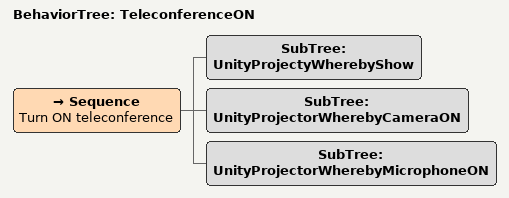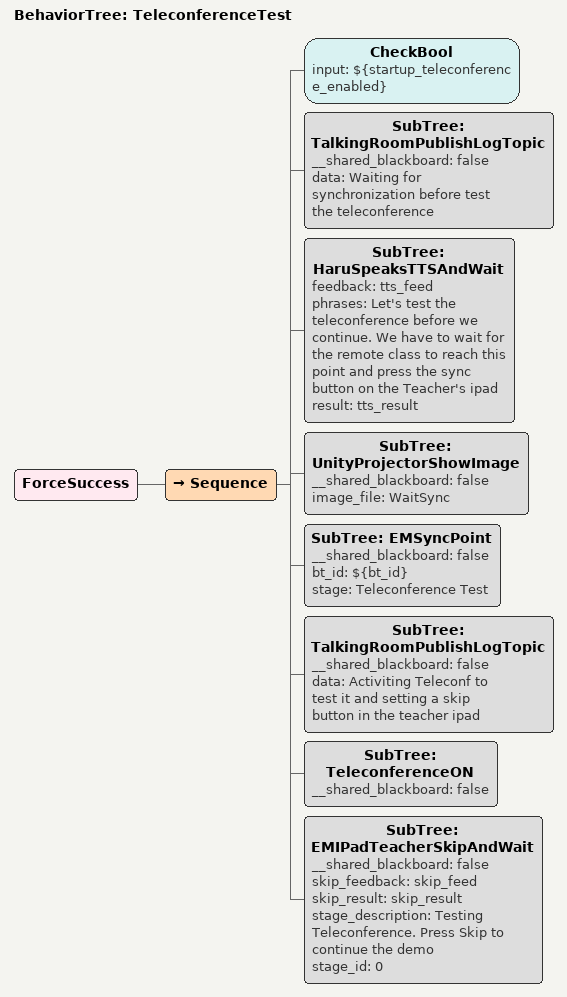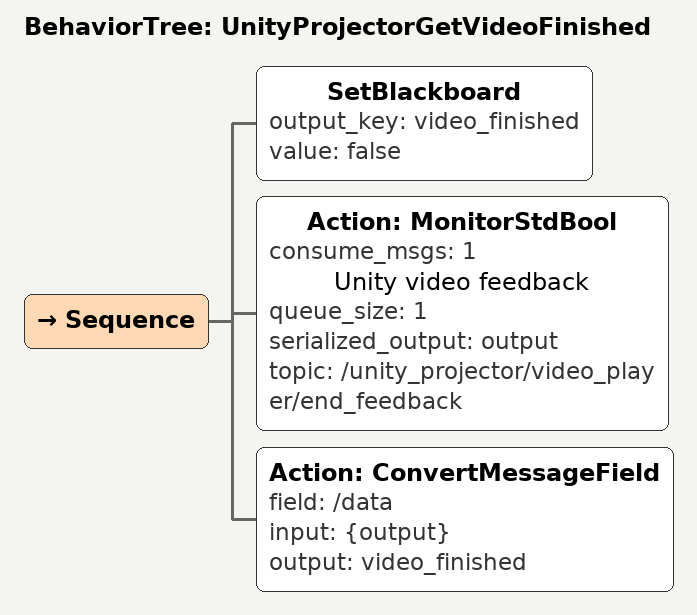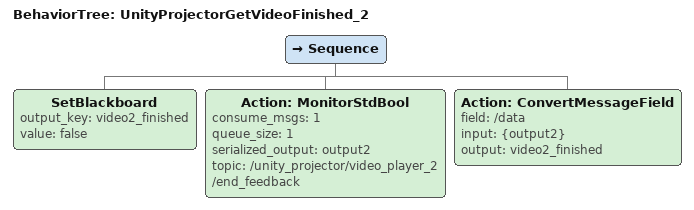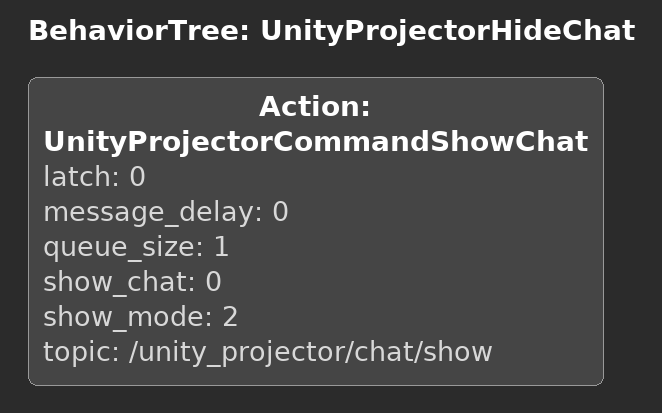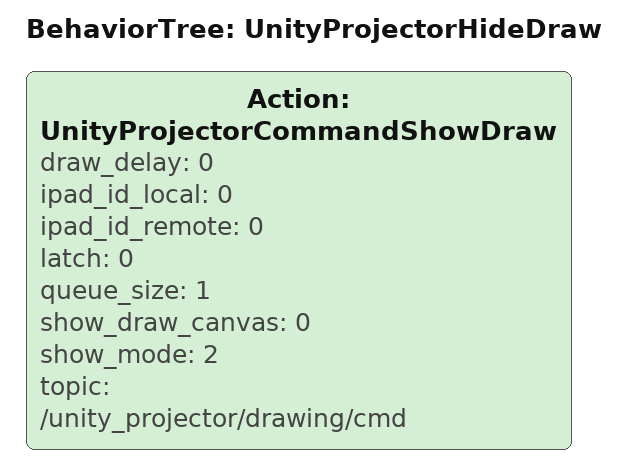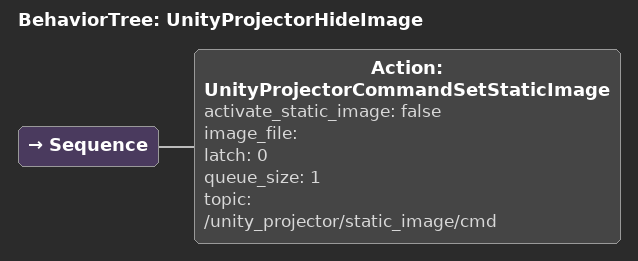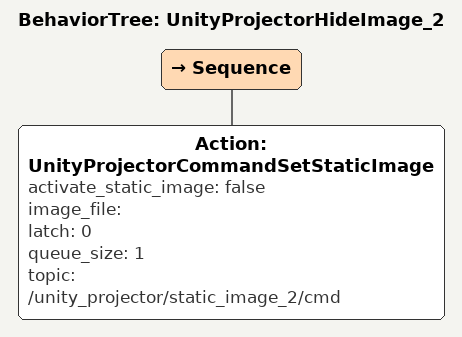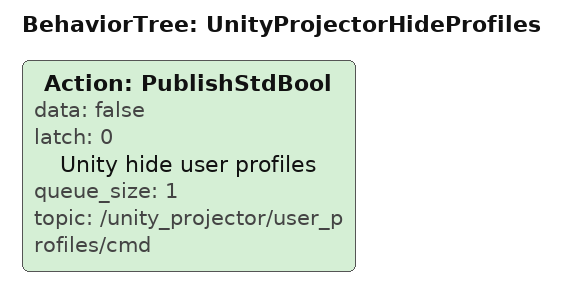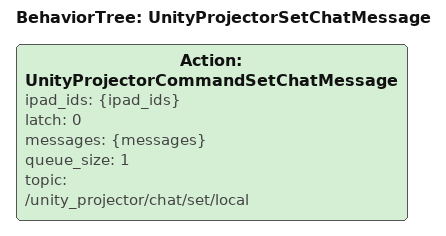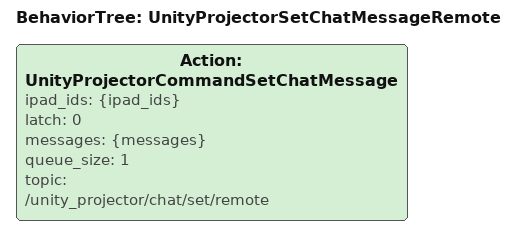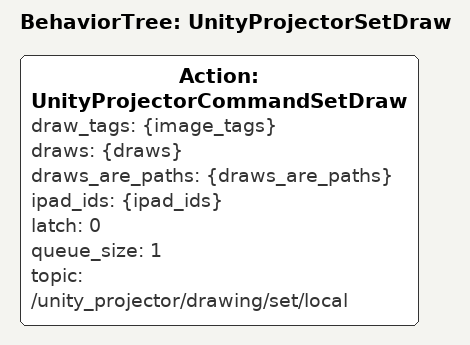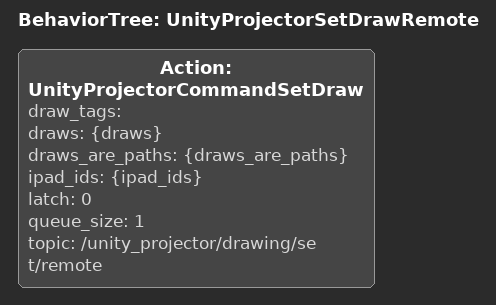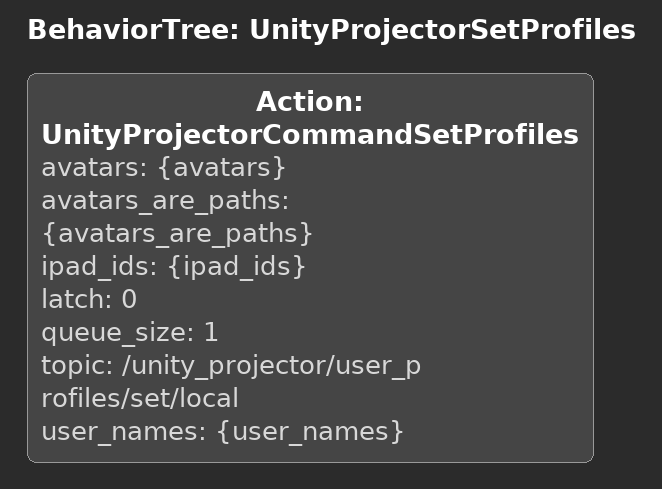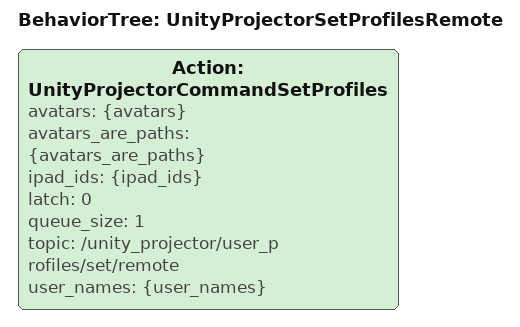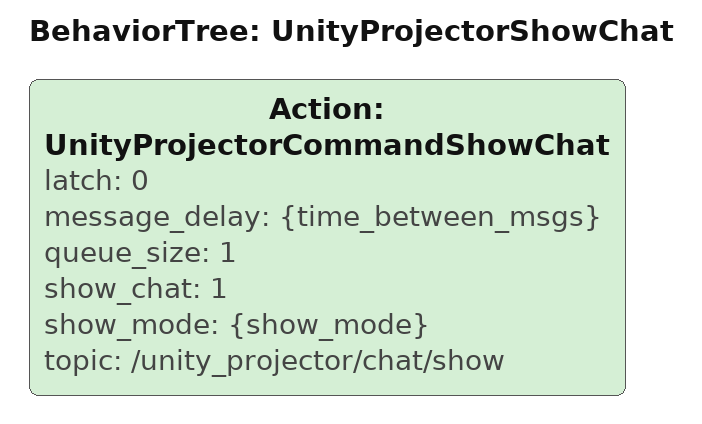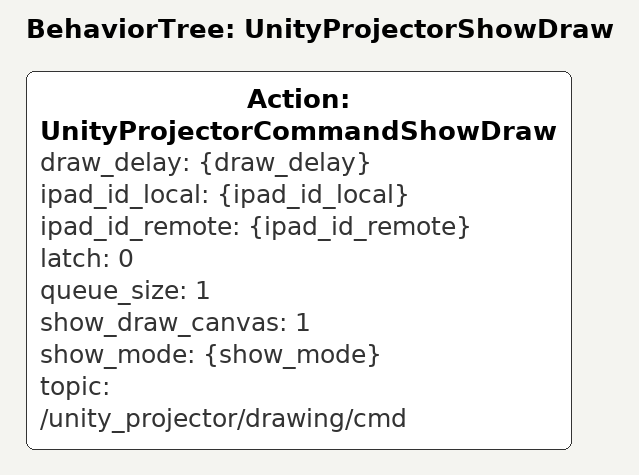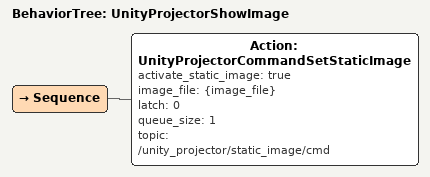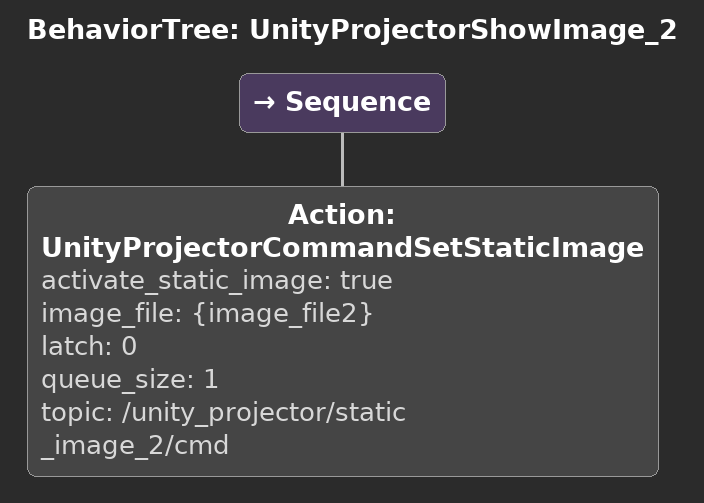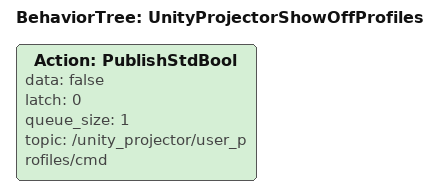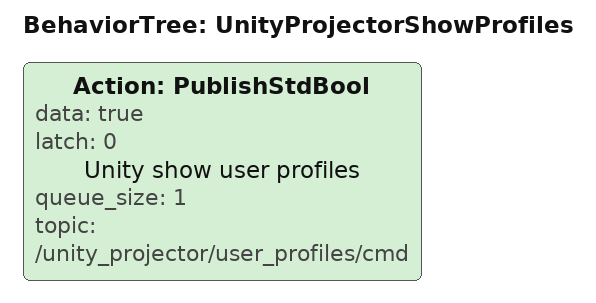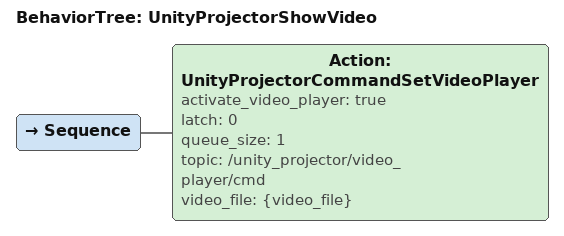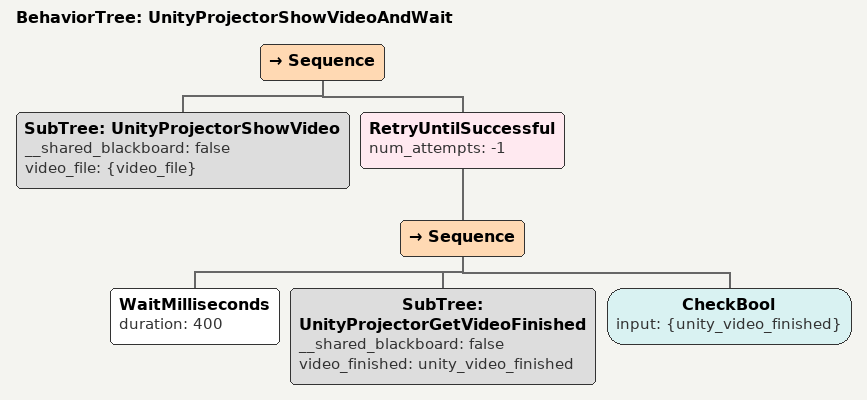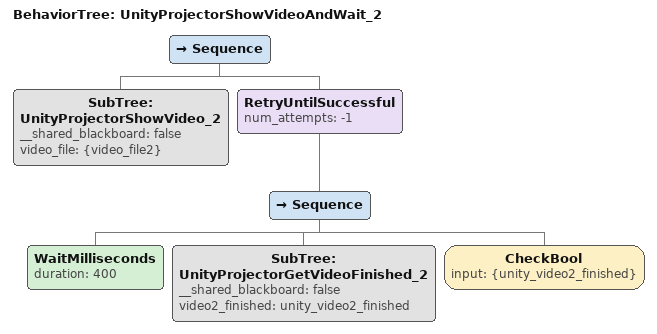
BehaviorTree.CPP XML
<BehaviorTree ID="TeleconferenceON">
    <Sequence name="Turn ON teleconference">
        <SubTree ID="UnityProjectyWherebyShow"/>
        <SubTree ID="UnityProjectorWherebyCameraON"/>
        <SubTree ID="UnityProjectorWherebyMicrophoneON"/>
    </Sequence>
</BehaviorTree>

<BehaviorTree ID="TeleconferenceTest">
    <ForceSuccess>
        <Sequence>
            <CheckBool input="${startup_teleconference_enabled}"/>
            <SubTree ID="TalkingRoomPublishLogTopic" __shared_blackboard="false" data="Waiting for synchronization before test the teleconference"/>
            <SubTree ID="HaruSpeaksTTSAndWait" feedback="tts_feed" phrases="Let's test the teleconference before we continue. We have to wait for the remote class to reach this point and press the sync button on the Teacher's ipad" result="tts_result"/>
            <SubTree ID="UnityProjectorShowImage" __shared_blackboard="false" image_file="WaitSync"/>
            <SubTree ID="EMSyncPoint" __shared_blackboard="false" bt_id="${bt_id}" stage="Teleconference Test"/>
            <SubTree ID="TalkingRoomPublishLogTopic" __shared_blackboard="false" data="Activiting Teleconf to test it and setting a skip button in the teacher ipad"/>
            <SubTree ID="TeleconferenceON" __shared_blackboard="false"/>
            <SubTree ID="EMIPadTeacherSkipAndWait" __shared_blackboard="false" skip_feedback="skip_feed" skip_result="skip_result" stage_description="Testing Teleconference. Press Skip to continue the demo" stage_id="0"/>
        </Sequence>
    </ForceSuccess>
</BehaviorTree>

<BehaviorTree ID="UnityProjectorGetVideoFinished">
    <Sequence>
        <SetBlackboard output_key="video_finished" value="false"/>
        <Action ID="MonitorStdBool" consume_msgs="1" name="Unity video feedback" queue_size="1" serialized_output="output" topic="/unity_projector/video_player/end_feedback"/>
        <Action ID="ConvertMessageField" field="/data" input="{output}" output="video_finished"/>
    </Sequence>
</BehaviorTree>

<BehaviorTree ID="UnityProjectorGetVideoFinished_2">
    <Sequence>
        <SetBlackboard output_key="video2_finished" value="false"/>
        <Action ID="MonitorStdBool" consume_msgs="1" queue_size="1" serialized_output="output2" topic="/unity_projector/video_player_2/end_feedback"/>
        <Action ID="ConvertMessageField" field="/data" input="{output2}" output="video2_finished"/>
    </Sequence>
</BehaviorTree>

<BehaviorTree ID="UnityProjectorHideChat">
    <Action ID="UnityProjectorCommandShowChat" latch="0" message_delay="0" queue_size="1" show_chat="0" show_mode="2" topic="/unity_projector/chat/show"/>
</BehaviorTree>

<BehaviorTree ID="UnityProjectorHideDraw">
    <Action ID="UnityProjectorCommandShowDraw" draw_delay="0" ipad_id_local="0" ipad_id_remote="0" latch="0" queue_size="1" show_draw_canvas="0" show_mode="2" topic="/unity_projector/drawing/cmd"/>
</BehaviorTree>

<BehaviorTree ID="UnityProjectorHideImage">
    <Sequence>
        <Action ID="UnityProjectorCommandSetStaticImage" activate_static_image="false" image_file="" latch="0" queue_size="1" topic="/unity_projector/static_image/cmd"/>
    </Sequence>
</BehaviorTree>

<BehaviorTree ID="UnityProjectorHideImage_2">
    <Sequence>
        <Action ID="UnityProjectorCommandSetStaticImage" activate_static_image="false" image_file="" latch="0" queue_size="1" topic="/unity_projector/static_image_2/cmd"/>
    </Sequence>
</BehaviorTree>

<BehaviorTree ID="UnityProjectorHideProfiles">
    <Action ID="PublishStdBool" data="false" latch="0" name="Unity hide user profiles" queue_size="1" topic="/unity_projector/user_profiles/cmd"/>
</BehaviorTree>

<BehaviorTree ID="UnityProjectorSetChatMessage">
    <Action ID="UnityProjectorCommandSetChatMessage" ipad_ids="{ipad_ids}" latch="0" messages="{messages}" queue_size="1" topic="/unity_projector/chat/set/local"/>
</BehaviorTree>

<BehaviorTree ID="UnityProjectorSetChatMessageRemote">
    <Action ID="UnityProjectorCommandSetChatMessage" ipad_ids="{ipad_ids}" latch="0" messages="{messages}" queue_size="1" topic="/unity_projector/chat/set/remote"/>
</BehaviorTree>

<BehaviorTree ID="UnityProjectorSetDraw">
    <Action ID="UnityProjectorCommandSetDraw" draw_tags="{image_tags}" draws="{draws}" draws_are_paths="{draws_are_paths}" ipad_ids="{ipad_ids}" latch="0" queue_size="1" topic="/unity_projector/drawing/set/local"/>
</BehaviorTree>

<BehaviorTree ID="UnityProjectorSetDrawRemote">
    <Action ID="UnityProjectorCommandSetDraw" draw_tags="" draws="{draws}" draws_are_paths="{draws_are_paths}" ipad_ids="{ipad_ids}" latch="0" queue_size="1" topic="/unity_projector/drawing/set/remote"/>
</BehaviorTree>

<BehaviorTree ID="UnityProjectorSetProfiles">
    <Action ID="UnityProjectorCommandSetProfiles" avatars="{avatars}" avatars_are_paths="{avatars_are_paths}" ipad_ids="{ipad_ids}" latch="0" queue_size="1" topic="/unity_projector/user_profiles/set/local" user_names="{user_names}"/>
</BehaviorTree>

<BehaviorTree ID="UnityProjectorSetProfilesRemote">
    <Action ID="UnityProjectorCommandSetProfiles" avatars="{avatars}" avatars_are_paths="{avatars_are_paths}" ipad_ids="{ipad_ids}" latch="0" queue_size="1" topic="/unity_projector/user_profiles/set/remote" user_names="{user_names}"/>
</BehaviorTree>

<BehaviorTree ID="UnityProjectorShowChat">
    <Action ID="UnityProjectorCommandShowChat" latch="0" message_delay="{time_between_msgs}" queue_size="1" show_chat="1" show_mode="{show_mode}" topic="/unity_projector/chat/show"/>
</BehaviorTree>

<BehaviorTree ID="UnityProjectorShowDraw">
    <Action ID="UnityProjectorCommandShowDraw" draw_delay="{draw_delay}" ipad_id_local="{ipad_id_local}" ipad_id_remote="{ipad_id_remote}" latch="0" queue_size="1" show_draw_canvas="1" show_mode="{show_mode}" topic="/unity_projector/drawing/cmd"/>
</BehaviorTree>

<BehaviorTree ID="UnityProjectorShowImage">
    <Sequence>
        <Action ID="UnityProjectorCommandSetStaticImage" activate_static_image="true" image_file="{image_file}" latch="0" queue_size="1" topic="/unity_projector/static_image/cmd"/>
    </Sequence>
</BehaviorTree>

<BehaviorTree ID="UnityProjectorShowImage_2">
    <Sequence>
        <Action ID="UnityProjectorCommandSetStaticImage" activate_static_image="true" image_file="{image_file2}" latch="0" queue_size="1" topic="/unity_projector/static_image_2/cmd"/>
    </Sequence>
</BehaviorTree>

<BehaviorTree ID="UnityProjectorShowOffProfiles">
    <Action ID="PublishStdBool" data="false" latch="0" queue_size="1" topic="/unity_projector/user_profiles/cmd"/>
</BehaviorTree>

<BehaviorTree ID="UnityProjectorShowProfiles">
    <Action ID="PublishStdBool" data="true" latch="0" name="Unity show user profiles" queue_size="1" topic="/unity_projector/user_profiles/cmd"/>
</BehaviorTree>

<BehaviorTree ID="UnityProjectorShowVideo">
    <Sequence>
        <Action ID="UnityProjectorCommandSetVideoPlayer" activate_video_player="true" latch="0" queue_size="1" topic="/unity_projector/video_player/cmd" video_file="{video_file}"/>
    </Sequence>
</BehaviorTree>

<BehaviorTree ID="UnityProjectorShowVideoAndWait">
    <Sequence>
        <SubTree ID="UnityProjectorShowVideo" __shared_blackboard="false" video_file="{video_file}"/>
        <RetryUntilSuccessful num_attempts="-1">
            <Sequence>
                <WaitMilliseconds duration="400"/>
                <SubTree ID="UnityProjectorGetVideoFinished" __shared_blackboard="false" video_finished="unity_video_finished"/>
                <CheckBool input="{unity_video_finished}"/>
            </Sequence>
        </RetryUntilSuccessful>
    </Sequence>
</BehaviorTree>

<BehaviorTree ID="UnityProjectorShowVideoAndWait_2">
    <Sequence>
        <SubTree ID="UnityProjectorShowVideo_2" __shared_blackboard="false" video_file="{video_file2}"/>
        <RetryUntilSuccessful num_attempts="-1">
            <Sequence>
                <WaitMilliseconds duration="400"/>
                <SubTree ID="UnityProjectorGetVideoFinished_2" __shared_blackboard="false" video2_finished="unity_video2_finished"/>
                <CheckBool input="{unity_video2_finished}"/>
            </Sequence>
        </RetryUntilSuccessful>
    </Sequence>
</BehaviorTree>
